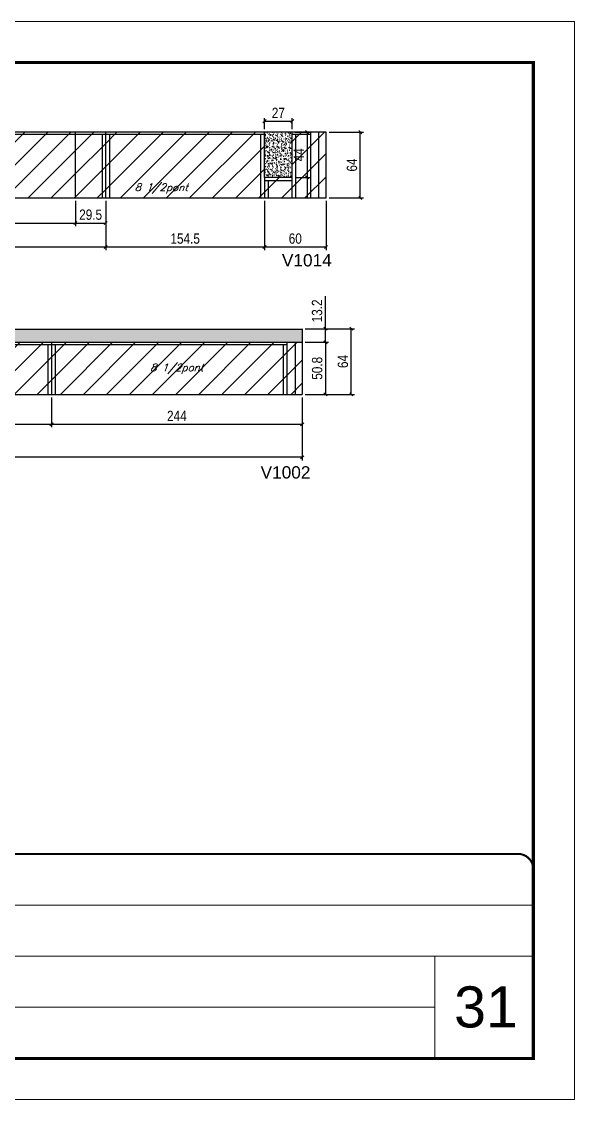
# Model space of a CAD drawing. Extents: x -20960 to -5926, y -2106 to 21915.
# Drawn here: x -8063 to -7525, y 12825 to 13875 of the extents above; entities that cross this region are included whole.
import ezdxf

# ---------------------------------------------------------------- set-up
doc = ezdxf.new("R2010")
doc.units = 0
doc.linetypes.add('CONTINUO', pattern=[0])
doc.linetypes.add('DASHED', pattern=[0.75, 0.5, -0.25])
for name, color, linetype in [('5', 5, 'Continuous'), ('COTA', 241, 'Continuous'), ('Painéis', 200, 'Continuous'), ('Reaproveitamento', 251, 'Continuous'), ('SARR_2.2x7', 40, 'Continuous'), ('SARR_3.5x7', 81, 'Continuous'), ('texto', 7, 'Continuous')]:
    doc.layers.add(name, color=color, linetype=linetype)
for name, color, linetype, lineweight in [('CARIMBO', 255, 'Continuous', 9), ('Folhas', 255, 'Continuous', 9), ('SARRAFO DE PRESSAO', 251, 'DASHED', 9)]:
    doc.layers.add(name, color=color, linetype=linetype, lineweight=lineweight)
doc.styles.add('ARIAL', font='arial.ttf')
doc.styles.add('COTA TECNICA', font='techl___.ttf', dxfattribs={"height": 10})
doc.styles.add('Romans', font='romans.shx')
doc.styles.get("Standard").update_dxf_attribs({"font": 'arial.ttf'})
doc.dimstyles.new('PAINEL', dxfattribs={"dimtxt": 10, "dimasz": 3, "dimexe": 3, "dimexo": 3, "dimgap": 3, "dimtad": 1, "dimdec": 1, "dimzin": 12, "dimdsep": 46, "dimtxsty": 'COTA TECNICA', "dimblk1": 'OBLIQUE', "dimblk2": 'OBLIQUE', "dimsah": 1, "dimcen": 0.9, "dimclrd": 4, "dimclre": 4, "dimclrt": 240, "dimadec": 1, "dimazin": 3, "dimtfac": 1, "dimtdec": 1, "dimtmove": 0, "dimatfit": 3, "dimfxl": 1, "dimtolj": 1, "dimtzin": 12, "dimarcsym": 0})
pattern_1 = [(45, (-147751.554, -8954.341), (-11.2253202, 11.2253202), [])]
pattern_2 = [(45, (-147729.083, -9023.352), (-11.2253202, 11.2253202), [])]

# ---------------------------------------------------------------- blocks, each defined once
blk = doc.blocks.new('9999999999')
at = {"color": 30, "linetype": 'CONTINUO'}
for p, q in [((98564.6, 34379.6), (99584, 34379.6)), ((98564.6, 34329.8), (99488, 34329.8)), ((99584, 34329.8), (99488, 34329.8)), ((99488, 34329.8), (99488, 34230.2)), ((98564.6, 34280), (99488, 34280))]:
    blk.add_line(p, q, dxfattribs=at)
at = {"color": 30, "linetype": 'CONTINUO', "const_width": 2}
blk.add_lwpolyline([(99584, 34230.2), (99584, 34414.4, 0.414214), (99569, 34429.4), (98229, 34429.4, 0.414214), (98214, 34414.4), (98214, 34245.2, 0.414214), (98229, 34230.2), (99584, 34230.2)], format="xyb", dxfattribs=at)
at = {"layer": 'Folhas'}
blk.add_lwpolyline([(98139, 34190.2), (99624, 34190.2), (99624, 35240.2), (98139, 35240.2)], close=True, dxfattribs=at)
at = {"layer": 'Folhas', "color": 30, "const_width": 3}
blk.add_lwpolyline([(98214, 34230.2), (99584, 34230.2), (99584, 35200.2), (98214, 35200.2)], close=True, dxfattribs=at)
blk = doc.blocks.new('_Oblique')
at = {"color": 0, "linetype": 'ByBlock', "lineweight": -2}
blk.add_line((-0.5, -0.5), (0.5, 0.5), dxfattribs=at)
blk = doc.blocks.new('*D7444')
at = {"layer": 'COTA', "color": 4, "linetype": 'ByBlock', "lineweight": -2, "transparency": 16777216}
for p, q in [((-7787, 13563), (-7764.3, 13563)), ((-7767.3, 13563), (-7767.3, 13512.2)), ((-7787, 13512.2), (-7764.3, 13512.2))]:
    blk.add_line(p, q, dxfattribs=at)
at = {"layer": 'Defpoints', "color": 0, "linetype": 'ByBlock', "transparency": 16777216}
for p in [(-7790, 13563), (-7790, 13512.2), (-7767.3, 13512.2)]:
    blk.add_point(p, dxfattribs=at)
at = {"layer": 'COTA', "color": 4, "linetype": 'ByBlock', "lineweight": -2, "transparency": 16777216, "xscale": 3, "yscale": 3, "zscale": 3}
for p, rotation in [((-7767.3, 13563), 90), ((-7767.3, 13512.2), 270)]:
    blk.add_blockref('_Oblique', p, dxfattribs=dict(at, rotation=rotation))
at = {"layer": 'COTA', "color": 240, "linetype": 'ByBlock', "transparency": 16777216, "insert": (-7775.4, 13537.6), "char_height": 10, "attachment_point": 5, "rotation": 90, "style": 'COTA TECNICA'}
blk.add_mtext('\\A1;50.8', dxfattribs=at)
blk = doc.blocks.new('*D7445')
at = {"layer": 'COTA', "color": 4, "linetype": 'ByBlock', "lineweight": -2, "transparency": 16777216}
for p, q in [((-7767.3, 13576.2), (-7767.3, 13607.9)), ((-7787, 13576.2), (-7764.3, 13576.2)), ((-7767.3, 13563), (-7767.3, 13576.2)), ((-7787, 13563), (-7764.3, 13563))]:
    blk.add_line(p, q, dxfattribs=at)
at = {"layer": 'Defpoints', "color": 0, "linetype": 'ByBlock', "transparency": 16777216}
for p in [(-7790, 13576.2), (-7790, 13563), (-7767.3, 13563)]:
    blk.add_point(p, dxfattribs=at)
at = {"layer": 'COTA', "color": 4, "linetype": 'ByBlock', "lineweight": -2, "transparency": 16777216, "xscale": 3, "yscale": 3, "zscale": 3}
for p, rotation in [((-7767.3, 13576.2), 90), ((-7767.3, 13563), 270)]:
    blk.add_blockref('_Oblique', p, dxfattribs=dict(at, rotation=rotation))
at = {"layer": 'COTA', "color": 240, "linetype": 'ByBlock', "transparency": 16777216, "insert": (-7775.5, 13593.5), "char_height": 10, "attachment_point": 5, "rotation": 90, "style": 'COTA TECNICA'}
blk.add_mtext('\\A1;13.2', dxfattribs=at)
blk = doc.blocks.new('*D7446')
at = {"layer": 'COTA', "color": 4, "linetype": 'ByBlock', "lineweight": -2, "transparency": 16777216}
for p, q in [((-8278, 13509.2), (-8278, 13480.1)), ((-8034, 13509.2), (-8034, 13480.1)), ((-8278, 13483.1), (-8034, 13483.1))]:
    blk.add_line(p, q, dxfattribs=at)
at = {"layer": 'Defpoints', "color": 0, "linetype": 'ByBlock', "transparency": 16777216}
for p in [(-8278, 13512.2), (-8034, 13512.2), (-8034, 13483.1)]:
    blk.add_point(p, dxfattribs=at)
at = {"layer": 'COTA', "color": 4, "linetype": 'ByBlock', "lineweight": -2, "transparency": 16777216, "xscale": 3, "yscale": 3, "zscale": 3, "rotation": 180}
blk.add_blockref('_Oblique', (-8278, 13483.1), dxfattribs=at)
at = {"layer": 'COTA', "color": 4, "linetype": 'ByBlock', "lineweight": -2, "transparency": 16777216, "xscale": 3, "yscale": 3, "zscale": 3}
blk.add_blockref('_Oblique', (-8034, 13483.1), dxfattribs=at)
at = {"layer": 'COTA', "color": 240, "linetype": 'ByBlock', "transparency": 16777216, "insert": (-8156, 13491.2), "char_height": 10, "attachment_point": 5, "style": 'COTA TECNICA'}
blk.add_mtext('\\A1;244', dxfattribs=at)
blk = doc.blocks.new('*D7447')
at = {"layer": 'COTA', "color": 4, "linetype": 'ByBlock', "lineweight": -2, "transparency": 16777216}
for p, q in [((-8034, 13509.2), (-8034, 13480.1)), ((-7790, 13509.2), (-7790, 13480.1)), ((-8034, 13483.1), (-7790, 13483.1))]:
    blk.add_line(p, q, dxfattribs=at)
at = {"layer": 'Defpoints', "color": 0, "linetype": 'ByBlock', "transparency": 16777216}
for p in [(-8034, 13512.2), (-7790, 13512.2), (-7790, 13483.1)]:
    blk.add_point(p, dxfattribs=at)
at = {"layer": 'COTA', "color": 4, "linetype": 'ByBlock', "lineweight": -2, "transparency": 16777216, "xscale": 3, "yscale": 3, "zscale": 3, "rotation": 180}
blk.add_blockref('_Oblique', (-8034, 13483.1), dxfattribs=at)
at = {"layer": 'COTA', "color": 4, "linetype": 'ByBlock', "lineweight": -2, "transparency": 16777216, "xscale": 3, "yscale": 3, "zscale": 3}
blk.add_blockref('_Oblique', (-7790, 13483.1), dxfattribs=at)
at = {"layer": 'COTA', "color": 240, "linetype": 'ByBlock', "transparency": 16777216, "insert": (-7912, 13491.2), "char_height": 10, "attachment_point": 5, "style": 'COTA TECNICA'}
blk.add_mtext('\\A1;244', dxfattribs=at)
blk = doc.blocks.new('*D7448')
at = {"layer": 'COTA', "color": 4, "linetype": 'ByBlock', "lineweight": -2, "transparency": 16777216}
for p, q in [((-7787, 13576.2), (-7739.2, 13576.2)), ((-7742.2, 13512.2), (-7742.2, 13576.2)), ((-7787, 13512.2), (-7739.2, 13512.2))]:
    blk.add_line(p, q, dxfattribs=at)
at = {"layer": 'Defpoints', "color": 0, "linetype": 'ByBlock', "transparency": 16777216}
for p in [(-7790, 13576.2), (-7742.2, 13576.2), (-7790, 13512.2)]:
    blk.add_point(p, dxfattribs=at)
at = {"layer": 'COTA', "color": 4, "linetype": 'ByBlock', "lineweight": -2, "transparency": 16777216, "xscale": 3, "yscale": 3, "zscale": 3}
for p, rotation in [((-7742.2, 13576.2), 90), ((-7742.2, 13512.2), 270)]:
    blk.add_blockref('_Oblique', p, dxfattribs=dict(at, rotation=rotation))
at = {"layer": 'COTA', "color": 240, "linetype": 'ByBlock', "transparency": 16777216, "insert": (-7750.3, 13544.2), "char_height": 10, "attachment_point": 5, "rotation": 90, "style": 'COTA TECNICA'}
blk.add_mtext('\\A1;64', dxfattribs=at)
blk = doc.blocks.new('*D7449')
at = {"layer": 'COTA', "color": 4, "linetype": 'ByBlock', "lineweight": -2, "transparency": 16777216}
for p, q in [((-8227.7, 13700.6), (-8227.7, 13676.1)), ((-8010.7, 13700.6), (-8010.7, 13676.1)), ((-8227.7, 13679.1), (-8010.7, 13679.1))]:
    blk.add_line(p, q, dxfattribs=at)
at = {"layer": 'Defpoints', "color": 0, "linetype": 'ByBlock', "transparency": 16777216}
for p in [(-8227.7, 13703.6), (-8010.7, 13703.6), (-8010.7, 13679.1)]:
    blk.add_point(p, dxfattribs=at)
at = {"layer": 'COTA', "color": 4, "linetype": 'ByBlock', "lineweight": -2, "transparency": 16777216, "xscale": 3, "yscale": 3, "zscale": 3, "rotation": 180}
blk.add_blockref('_Oblique', (-8227.7, 13679.1), dxfattribs=at)
at = {"layer": 'COTA', "color": 4, "linetype": 'ByBlock', "lineweight": -2, "transparency": 16777216, "xscale": 3, "yscale": 3, "zscale": 3}
blk.add_blockref('_Oblique', (-8010.7, 13679.1), dxfattribs=at)
at = {"layer": 'COTA', "color": 240, "linetype": 'ByBlock', "transparency": 16777216, "insert": (-8119.2, 13687.2), "char_height": 10, "attachment_point": 5, "style": 'COTA TECNICA'}
blk.add_mtext('\\A1;217', dxfattribs=at)
blk = doc.blocks.new('*D7450')
at = {"layer": 'COTA', "color": 4, "linetype": 'ByBlock', "lineweight": -2, "transparency": 16777216}
for p, q in [((-8010.7, 13700.6), (-8010.7, 13676.1)), ((-7981.2, 13700.6), (-7981.2, 13676.1)), ((-8010.7, 13679.1), (-7981.2, 13679.1))]:
    blk.add_line(p, q, dxfattribs=at)
at = {"layer": 'Defpoints', "color": 0, "linetype": 'ByBlock', "transparency": 16777216}
for p in [(-8010.7, 13703.6), (-7981.2, 13703.6), (-7981.2, 13679.1)]:
    blk.add_point(p, dxfattribs=at)
at = {"layer": 'COTA', "color": 4, "linetype": 'ByBlock', "lineweight": -2, "transparency": 16777216, "xscale": 3, "yscale": 3, "zscale": 3, "rotation": 180}
blk.add_blockref('_Oblique', (-8010.7, 13679.1), dxfattribs=at)
at = {"layer": 'COTA', "color": 4, "linetype": 'ByBlock', "lineweight": -2, "transparency": 16777216, "xscale": 3, "yscale": 3, "zscale": 3}
blk.add_blockref('_Oblique', (-7981.2, 13679.1), dxfattribs=at)
at = {"layer": 'COTA', "color": 240, "linetype": 'ByBlock', "transparency": 16777216, "insert": (-7995.9, 13687.2), "char_height": 10, "attachment_point": 5, "style": 'COTA TECNICA'}
blk.add_mtext('\\A1;29.5', dxfattribs=at)
blk = doc.blocks.new('*D7451')
at = {"layer": 'COTA', "color": 4, "linetype": 'ByBlock', "lineweight": -2, "transparency": 16777216}
for p, q in [((-7981.2, 13700.6), (-7981.2, 13652.8)), ((-7826.7, 13700.6), (-7826.7, 13652.8)), ((-7981.2, 13655.8), (-7826.7, 13655.8))]:
    blk.add_line(p, q, dxfattribs=at)
at = {"layer": 'Defpoints', "color": 0, "linetype": 'ByBlock', "transparency": 16777216}
for p in [(-7981.2, 13703.6), (-7826.7, 13703.6), (-7826.7, 13655.8)]:
    blk.add_point(p, dxfattribs=at)
at = {"layer": 'COTA', "color": 4, "linetype": 'ByBlock', "lineweight": -2, "transparency": 16777216, "xscale": 3, "yscale": 3, "zscale": 3, "rotation": 180}
blk.add_blockref('_Oblique', (-7981.2, 13655.8), dxfattribs=at)
at = {"layer": 'COTA', "color": 4, "linetype": 'ByBlock', "lineweight": -2, "transparency": 16777216, "xscale": 3, "yscale": 3, "zscale": 3}
blk.add_blockref('_Oblique', (-7826.7, 13655.8), dxfattribs=at)
at = {"layer": 'COTA', "color": 240, "linetype": 'ByBlock', "transparency": 16777216, "insert": (-7903.9, 13663.9), "char_height": 10, "attachment_point": 5, "style": 'COTA TECNICA'}
blk.add_mtext('\\A1;154.5', dxfattribs=at)
blk = doc.blocks.new('*D7452')
at = {"layer": 'COTA', "color": 4, "linetype": 'ByBlock', "lineweight": -2, "transparency": 16777216}
for p, q in [((-8227.7, 13700.6), (-8227.7, 13652.8)), ((-7981.2, 13700.6), (-7981.2, 13652.8)), ((-8227.7, 13655.8), (-7981.2, 13655.8))]:
    blk.add_line(p, q, dxfattribs=at)
at = {"layer": 'Defpoints', "color": 0, "linetype": 'ByBlock', "transparency": 16777216}
for p in [(-8227.7, 13703.6), (-7981.2, 13703.6), (-7981.2, 13655.8)]:
    blk.add_point(p, dxfattribs=at)
at = {"layer": 'COTA', "color": 4, "linetype": 'ByBlock', "lineweight": -2, "transparency": 16777216, "xscale": 3, "yscale": 3, "zscale": 3, "rotation": 180}
blk.add_blockref('_Oblique', (-8227.7, 13655.8), dxfattribs=at)
at = {"layer": 'COTA', "color": 4, "linetype": 'ByBlock', "lineweight": -2, "transparency": 16777216, "xscale": 3, "yscale": 3, "zscale": 3}
blk.add_blockref('_Oblique', (-7981.2, 13655.8), dxfattribs=at)
at = {"layer": 'COTA', "color": 240, "linetype": 'ByBlock', "transparency": 16777216, "insert": (-8104.4, 13663.9), "char_height": 10, "attachment_point": 5, "style": 'COTA TECNICA'}
blk.add_mtext('\\A1;246.5', dxfattribs=at)
blk = doc.blocks.new('*D7498')
at = {"layer": 'COTA', "color": 4, "lineweight": -2, "transparency": 16777216}
for p, q in [((-7763.7, 13767.6), (-7730.4, 13767.6)), ((-7733.4, 13703.6), (-7733.4, 13767.6)), ((-7763.7, 13703.6), (-7730.4, 13703.6))]:
    blk.add_line(p, q, dxfattribs=at)
at = {"layer": 'Defpoints', "color": 0, "transparency": 16777216}
for p in [(-7766.7, 13767.6), (-7733.4, 13767.6), (-7766.7, 13703.6)]:
    blk.add_point(p, dxfattribs=at)
at = {"layer": 'COTA', "color": 4, "lineweight": -2, "transparency": 16777216, "xscale": 3, "yscale": 3, "zscale": 3}
for p, rotation in [((-7733.4, 13767.6), 90), ((-7733.4, 13703.6), 270)]:
    blk.add_blockref('_Oblique', p, dxfattribs=dict(at, rotation=rotation))
at = {"layer": 'COTA', "color": 240, "transparency": 16777216, "insert": (-7741.5, 13735.6), "char_height": 10, "attachment_point": 5, "rotation": 90, "style": 'COTA TECNICA'}
blk.add_mtext('\\A1;64', dxfattribs=at)
blk = doc.blocks.new('*D7499')
at = {"layer": 'COTA', "color": 4, "lineweight": -2, "ltscale": 25, "transparency": 16777216}
for p, q in [((-8524, 13509.2), (-8524, 13447.9)), ((-7790, 13509.2), (-7790, 13447.9)), ((-7790, 13450.9), (-8524, 13450.9))]:
    blk.add_line(p, q, dxfattribs=at)
at = {"layer": 'Defpoints', "color": 0, "ltscale": 25, "transparency": 16777216}
for p in [(-8524, 13512.2), (-7790, 13512.2), (-8524, 13450.9)]:
    blk.add_point(p, dxfattribs=at)
at = {"layer": 'COTA', "color": 4, "lineweight": -2, "ltscale": 25, "transparency": 16777216, "xscale": 3, "yscale": 3, "zscale": 3, "rotation": 180}
blk.add_blockref('_Oblique', (-8524, 13450.9), dxfattribs=at)
at = {"layer": 'COTA', "color": 4, "lineweight": -2, "ltscale": 25, "transparency": 16777216, "xscale": 3, "yscale": 3, "zscale": 3}
blk.add_blockref('_Oblique', (-7790, 13450.9), dxfattribs=at)
at = {"layer": 'COTA', "color": 240, "ltscale": 25, "transparency": 16777216, "insert": (-8157, 13459.2), "char_height": 10, "attachment_point": 5, "style": 'COTA TECNICA'}
blk.add_mtext('\\A1;734', dxfattribs=at)
blk = doc.blocks.new('*D7502')
at = {"layer": 'COTA', "color": 4, "lineweight": -2, "ltscale": 25, "transparency": 16777216}
for p, q in [((-7826.7, 13700.6), (-7826.7, 13652.8)), ((-7766.7, 13700.6), (-7766.7, 13652.8)), ((-7826.7, 13655.8), (-7766.7, 13655.8))]:
    blk.add_line(p, q, dxfattribs=at)
at = {"layer": 'Defpoints', "color": 0, "ltscale": 25, "transparency": 16777216}
for p in [(-7826.7, 13703.6), (-7766.7, 13703.6), (-7766.7, 13655.8)]:
    blk.add_point(p, dxfattribs=at)
at = {"layer": 'COTA', "color": 4, "lineweight": -2, "ltscale": 25, "transparency": 16777216, "xscale": 3, "yscale": 3, "zscale": 3, "rotation": 180}
blk.add_blockref('_Oblique', (-7826.7, 13655.8), dxfattribs=at)
at = {"layer": 'COTA', "color": 4, "lineweight": -2, "ltscale": 25, "transparency": 16777216, "xscale": 3, "yscale": 3, "zscale": 3}
blk.add_blockref('_Oblique', (-7766.7, 13655.8), dxfattribs=at)
at = {"layer": 'COTA', "color": 240, "ltscale": 25, "transparency": 16777216, "insert": (-7796.7, 13663.9), "char_height": 10, "attachment_point": 5, "style": 'COTA TECNICA'}
blk.add_mtext('\\A1;60', dxfattribs=at)
blk = doc.blocks.new('*D7503')
at = {"layer": 'COTA', "color": 4, "lineweight": -2, "ltscale": 25, "transparency": 16777216}
for p, q in [((-7796.7, 13767.6), (-7782.2, 13767.6)), ((-7785.2, 13767.6), (-7785.2, 13723.6)), ((-7796.7, 13723.6), (-7782.2, 13723.6))]:
    blk.add_line(p, q, dxfattribs=at)
at = {"layer": 'Defpoints', "color": 0, "ltscale": 25, "transparency": 16777216}
for p in [(-7799.7, 13767.6), (-7799.7, 13723.6), (-7785.2, 13723.6)]:
    blk.add_point(p, dxfattribs=at)
at = {"layer": 'COTA', "color": 4, "lineweight": -2, "ltscale": 25, "transparency": 16777216, "xscale": 3, "yscale": 3, "zscale": 3}
for p, rotation in [((-7785.2, 13767.6), 90), ((-7785.2, 13723.6), 270)]:
    blk.add_blockref('_Oblique', p, dxfattribs=dict(at, rotation=rotation))
at = {"layer": 'COTA', "color": 240, "ltscale": 25, "transparency": 16777216, "insert": (-7793.2, 13745.6), "char_height": 10, "attachment_point": 5, "rotation": 90, "style": 'COTA TECNICA'}
blk.add_mtext('\\A1;44', dxfattribs=at)
blk = doc.blocks.new('*D7504')
at = {"layer": 'COTA', "color": 4, "lineweight": -2, "ltscale": 25, "transparency": 16777216}
for p, q in [((-7826.7, 13770.6), (-7826.7, 13781.3)), ((-7826.7, 13778.3), (-7799.7, 13778.3)), ((-7799.7, 13770.6), (-7799.7, 13781.3))]:
    blk.add_line(p, q, dxfattribs=at)
at = {"layer": 'Defpoints', "color": 0, "ltscale": 25, "transparency": 16777216}
for p in [(-7799.7, 13778.3), (-7826.7, 13767.6), (-7799.7, 13767.6)]:
    blk.add_point(p, dxfattribs=at)
at = {"layer": 'COTA', "color": 4, "lineweight": -2, "ltscale": 25, "transparency": 16777216, "xscale": 3, "yscale": 3, "zscale": 3, "rotation": 180}
blk.add_blockref('_Oblique', (-7826.7, 13778.3), dxfattribs=at)
at = {"layer": 'COTA', "color": 4, "lineweight": -2, "ltscale": 25, "transparency": 16777216, "xscale": 3, "yscale": 3, "zscale": 3}
blk.add_blockref('_Oblique', (-7799.7, 13778.3), dxfattribs=at)
at = {"layer": 'COTA', "color": 240, "ltscale": 25, "transparency": 16777216, "insert": (-7813.2, 13786.4), "char_height": 10, "attachment_point": 5, "style": 'COTA TECNICA'}
blk.add_mtext('\\A1;27', dxfattribs=at)

msp = doc.modelspace()

# ---------------------------------------------------------------- hatches: boundary and pattern name
at = {"layer": 'COTA', "ltscale": 25}
h = msp.add_hatch(dxfattribs=at)
h.set_pattern_fill('AR-CONC', color=256, scale=0.03)
h.set_pattern_definition([(50, (-149364.0833, -9023.352), (5.46554007, -0.47817257), [0.5715, -6.2865]), (355, (-149364.083, -9023.352), (-1.05730264, 5.73170536), [0.4572, -5.02921753]), (100.4514447, (-149363.628, -9023.3917), (4.40823741, 5.25353256), [0.48570026, -5.34270734]), (46.1842, (-149364.083, -9021.828), (8.13237123, -1.26126984), [0.85725, -9.42975]), (96.6355576, (-149363.4056, -9021.933), (7.122124, 7.42278374), [0.7285507, -8.01406824]), (351.184151, (-149364.083, -9021.828), (7.122124, 7.42278374), [0.685799, -7.54379196]), (21, (-149363.3213, -9022.209), (4.54843174, -3.06795595), [0.5715, -6.2865]), (326, (-149363.321, -9022.209), (1.85406085, 5.52563898), [0.4572, -5.0292]), (71.451445, (-149362.942, -9022.4645), (6.40249258, 2.45768307), [0.48570026, -5.34269813]), (37.5, (-149364.0833, -9023.3518), (0.092658098, 2.536651166), [0, -4.96824, 0, -5.1054, 0, -5.04825]), (7.5, (-149364.0833, -9023.3518), (2.004589875, 3.005417245), [0, -2.91084, 0, -4.85394, 0, -1.92405]), (327.5, (-149365.7825, -9023.3518), (4.067717855, -0.17186232), [0, -1.905, 0, -5.9436, 0, -7.8867]), (317.5, (-149366.5445, -9023.352), (4.44387544, 0.76279473), [0, -2.4765, 0, -3.94716, 0, -5.6007])])
h.paths.add_polyline_path([(-7799.67, 13767.6), (-7826.67, 13767.6), (-7826.67, 13723.6), (-7799.67, 13723.6)])
at = {"layer": 'COTA', "linetype": 'ByBlock'}
h = msp.add_hatch(dxfattribs=at)
h.set_pattern_fill('AR-CONC', color=256, scale=0.03)
h.set_pattern_definition([(50, (-149347.7686, -16012.7033), (5.46554007, -0.47817257), [0.5715, -6.2865]), (355, (-149347.7686, -16012.7033), (-1.05730264, 5.73170536), [0.4572, -5.02921753]), (100.4514447, (-149347.313, -16012.743), (4.40823741, 5.25353256), [0.48570026, -5.34270734]), (46.1842, (-149347.7686, -16011.179), (8.13237123, -1.26126984), [0.85725, -9.42975]), (96.6355576, (-149347.091, -16011.284), (7.122124, 7.42278374), [0.7285507, -8.01406824]), (351.184151, (-149347.7686, -16011.179), (7.122124, 7.42278374), [0.685799, -7.54379196]), (21, (-149347.0066, -16011.5603), (4.54843174, -3.06795595), [0.5715, -6.2865]), (326, (-149347.0066, -16011.5603), (1.85406085, 5.52563898), [0.4572, -5.0292]), (71.451445, (-149346.6275, -16011.816), (6.40249258, 2.45768307), [0.48570026, -5.34269813]), (37.5, (-149347.7686, -16012.7033), (0.092658098, 2.536651166), [0, -4.96824, 0, -5.1054, 0, -5.04825]), (7.5, (-149347.7686, -16012.7033), (2.004589875, 3.005417245), [0, -2.91084, 0, -4.85394, 0, -1.92405]), (327.5, (-149349.4678, -16012.7033), (4.067717855, -0.17186232), [0, -1.905, 0, -5.9436, 0, -7.8867]), (317.5, (-149350.23, -16012.7033), (4.44387544, 0.76279473), [0, -2.4765, 0, -3.94716, 0, -5.6007])])
h.paths.add_polyline_path([(-7789.97, 13562.96), (-7789.97, 13575.64), (-8523.97, 13575.64), (-8523.97, 13562.96)])
at = {"layer": 'Reaproveitamento', "ltscale": 25}
h = msp.add_hatch(dxfattribs=at)
h.set_pattern_fill('ANSI31', color=256, scale=5)
h.set_pattern_definition(pattern_2)
h.paths.add_polyline_path([(-8010.67, 13703.6), (-8010.67, 13767.6), (-8227.67, 13767.6), (-8227.67, 13703.6)])
h.paths.add_polyline_path([(-8159.21, 13705.49), (-8097.73, 13705.49), (-8092.73, 13720.01), (-8154.21, 13720.01)], flags=24)
h = msp.add_hatch(dxfattribs=at)
h.set_pattern_fill('ANSI31', color=256, scale=5)
h.set_pattern_definition(pattern_2)
h.paths.add_polyline_path([(-7981.17, 13767.6), (-8010.67, 13767.6), (-8010.67, 13703.6), (-7981.17, 13703.6)])
h = msp.add_hatch(dxfattribs=at)
h.set_pattern_fill('ANSI31', color=256, scale=5)
h.set_pattern_definition(pattern_2)
h.paths.add_polyline_path([(-7826.67, 13703.6), (-7826.67, 13723.6), (-7826.67, 13767.6), (-7981.17, 13767.6), (-7981.17, 13703.6)])
h = msp.add_hatch(dxfattribs=at)
h.set_pattern_fill('ANSI31', color=256, scale=5)
h.set_pattern_definition(pattern_2)
h.paths.add_polyline_path([(-7766.67, 13703.6), (-7766.67, 13767.6), (-7799.67, 13767.6), (-7799.67, 13723.6), (-7826.67, 13723.6), (-7826.67, 13703.6)])
h = msp.add_hatch(dxfattribs=at)
h.set_pattern_fill('ANSI31', color=256, scale=5)
h.set_pattern_definition(pattern_1)
h.paths.add_polyline_path([(-8277.97, 13562.96), (-8277.97, 13512.16), (-8033.97, 13512.16), (-8033.97, 13562.96)])
h.paths.add_polyline_path([(-8188, 13529.89), (-8126.52, 13529.89), (-8121.52, 13544.42), (-8183, 13544.42)], flags=24)
h = msp.add_hatch(dxfattribs=at)
h.set_pattern_fill('ANSI31', color=256, scale=5)
h.set_pattern_definition(pattern_1)
h.paths.add_polyline_path([(-8033.97, 13562.96), (-8033.97, 13512.16), (-7789.97, 13512.16), (-7789.97, 13562.96)])
h.paths.add_polyline_path([(-7945.11, 13529.89), (-7883.63, 13529.89), (-7878.63, 13544.42), (-7940.11, 13544.42)], flags=24)

# ---------------------------------------------------------------- linework, layer by layer
at = {"layer": 'COTA', "ltscale": 25}
msp.add_line((-7799.67, 13767.6), (-7826.67, 13767.6), dxfattribs=at)
at = {"layer": 'COTA', "linetype": 'ByBlock'}
for p, q in [((-8523.97, 13575.64), (-7789.97, 13575.64)), ((-7789.97, 13576.16), (-7789.97, 13562.96))]:
    msp.add_line(p, q, dxfattribs=at)
at = {"layer": 'Painéis', "linetype": 'ByBlock'}
for p, q in [((-7826.67, 13767.6), (-8227.67, 13767.6)), ((-8010.67, 13703.6), (-8010.67, 13767.6)), ((-7981.17, 13703.6), (-7981.17, 13767.6)), ((-7826.67, 13723.6), (-7826.67, 13767.6)), ((-7799.67, 13723.6), (-7799.67, 13767.6)), ((-7766.67, 13767.6), (-7799.67, 13767.6)), ((-7766.67, 13703.6), (-7766.67, 13767.6)), ((-7766.67, 13751.4), (-7766.67, 13751.4)), ((-7799.67, 13723.6), (-7826.67, 13723.6)), ((-8227.67, 13703.6), (-7766.67, 13703.6)), ((-8523.97, 13562.96), (-7789.97, 13562.96)), ((-8033.97, 13562.96), (-8033.97, 13512.16)), ((-7789.97, 13562.96), (-7789.97, 13512.16)), ((-8523.97, 13512.16), (-7789.97, 13512.16))]:
    msp.add_line(p, q, dxfattribs=at)
at = {"layer": 'Painéis', "ltscale": 25}
msp.add_line((-7826.67, 13723.6), (-7826.67, 13703.6), dxfattribs=at)
at = {"layer": 'SARR_2.2x7', "linetype": 'Continuous'}
for p, q in [((-7773.67, 13703.6), (-7773.67, 13767.6)), ((-7826.67, 13765.4), (-8212.67, 13765.4)), ((-7781.67, 13765.4), (-7799.67, 13765.4)), ((-7799.67, 13720.1), (-7826.67, 13720.1)), ((-8508.97, 13560.76), (-7804.97, 13560.76)), ((-7796.97, 13562.96), (-7796.97, 13512.16))]:
    msp.add_line(p, q, dxfattribs=at)
at = {"layer": 'SARR_3.5x7'}
for p, q in [((-7781.67, 13703.6), (-7781.67, 13767.6)), ((-7984.67, 13765.4), (-7984.67, 13703.6)), ((-7977.67, 13765.4), (-7977.67, 13703.6)), ((-7830.17, 13703.6), (-7830.17, 13765.4)), ((-7799.67, 13703.6), (-7799.67, 13765.4)), ((-7796.17, 13703.6), (-7796.17, 13765.4)), ((-7785.17, 13765.4), (-7785.17, 13703.6)), ((-7823.17, 13720.1), (-7823.17, 13703.6)), ((-8037.47, 13560.76), (-8037.47, 13512.16)), ((-8030.47, 13560.76), (-8030.47, 13512.16)), ((-7808.47, 13560.76), (-7808.47, 13512.16)), ((-7804.97, 13562.96), (-7804.97, 13512.16))]:
    msp.add_line(p, q, dxfattribs=at)

# ---------------------------------------------------------------- block references
at = {"layer": 'SARRAFO DE PRESSAO', "color": 6, "linetype": 'ByBlock'}
msp.add_blockref('9999999999', (-107148.98, -21364.84), dxfattribs=at)

# ---------------------------------------------------------------- texts
at = {"layer": '5', "linetype": 'Continuous'}
for s, p in [('V1014', (-7809.72, 13636.84)), ('V1002', (-7830.44, 13430.22))]:
    msp.add_text(s, height=12, rotation=359.99996, dxfattribs=at).set_placement(p)
at = {"layer": 'CARIMBO', "style": 'ARIAL'}
msp.add_text('31', height=40, dxfattribs=at).set_placement((-7642.14, 12895.51))
at = {"layer": 'texto', "color": 2, "char_height": 7.2737, "attachment_point": 5, "style": 'Romans'}
for insert in [(-7927.16, 13712.75), (-7912.04, 13537.16)]:
    msp.add_mtext('{\\Q19;\\C256;8 1/2pont}', dxfattribs=dict(at, insert=insert))

# ---------------------------------------------------------------- dimensions: what is measured, and where the dimension line sits
at = {"layer": 'COTA', "ltscale": 25}
for base, p1, p2, picture, middle in [((-7799.67, 13778.33), (-7826.67, 13767.6), (-7799.67, 13767.6), '*D7504', (-7813.17, 13786.4)), ((-7766.67, 13655.83), (-7826.67, 13703.6), (-7766.67, 13703.6), '*D7502', (-7796.67, 13663.93)), ((-8523.97, 13450.94), (-7789.97, 13512.16), (-8523.97, 13512.16), '*D7499', (-8156.97, 13459.16))]:
    dim = msp.add_linear_dim(base=base, p1=p1, p2=p2, dimstyle='PAINEL', dxfattribs=at)
    dim.commit()
    dim.dimension.update_dxf_attribs({"geometry": picture, "text_midpoint": middle})
dim = msp.add_linear_dim(base=(-7785.17, 13723.6), p1=(-7799.67, 13767.6), p2=(-7799.67, 13723.6), angle=90, dimstyle='PAINEL', dxfattribs=at)
dim.commit()
dim.dimension.update_dxf_attribs({"geometry": '*D7503', "text_midpoint": (-7793.25, 13745.6)})
at = {"layer": 'COTA'}
dim = msp.add_linear_dim(base=(-7733.41, 13767.6), p1=(-7766.67, 13703.6), p2=(-7766.67, 13767.6), angle=90, dimstyle='PAINEL', dxfattribs=at)
dim.commit()
dim.dimension.update_dxf_attribs({"geometry": '*D7498', "text_midpoint": (-7741.51, 13735.6)})
at = {"layer": 'COTA', "linetype": 'ByBlock'}
for base, p2, picture, middle in [((-8010.67, 13679.1), (-8010.67, 13703.6), '*D7449', (-8119.17, 13687.18)), ((-7981.17, 13655.83), (-7981.17, 13703.6), '*D7452', (-8104.42, 13663.94))]:
    dim = msp.add_linear_dim(base=base, p1=(-8227.67, 13703.6), p2=p2, dimstyle='PAINEL', dxfattribs=at)
    dim.commit()
    dim.dimension.update_dxf_attribs({"geometry": picture, "text_midpoint": middle})
dim = msp.add_linear_dim(base=(-7981.17, 13679.1), p1=(-8010.67, 13703.6), p2=(-7981.17, 13703.6), dimstyle='PAINEL', override={"dimtmove": 1}, dxfattribs=at)
dim.commit()
dim.dimension.update_dxf_attribs({"geometry": '*D7450', "text_midpoint": (-7995.92, 13679.1), "dimtype": 160})
for base, p1, p2, picture, middle in [((-7826.67, 13655.83), (-7981.17, 13703.6), (-7826.67, 13703.6), '*D7451', (-7903.92, 13663.94)), ((-8033.97, 13483.1), (-8277.97, 13512.16), (-8033.97, 13512.16), '*D7446', (-8155.97, 13491.17)), ((-7789.97, 13483.1), (-8033.97, 13512.16), (-7789.97, 13512.16), '*D7447', (-7911.97, 13491.17))]:
    dim = msp.add_linear_dim(base=base, p1=p1, p2=p2, dimstyle='PAINEL', override={"dimtmove": 1}, dxfattribs=at)
    dim.commit()
    dim.dimension.update_dxf_attribs({"geometry": picture, "text_midpoint": middle})
for base, p1, p2, picture, middle in [((-7767.28, 13562.96), (-7789.97, 13576.16), (-7789.97, 13562.96), '*D7445', (-7767.28, 13593.52)), ((-7767.28, 13512.16), (-7789.97, 13562.96), (-7789.97, 13512.16), '*D7444', (-7767.28, 13537.56))]:
    dim = msp.add_linear_dim(base=base, p1=p1, p2=p2, angle=90, dimstyle='PAINEL', dxfattribs=at)
    dim.commit()
    dim.dimension.update_dxf_attribs({"geometry": picture, "text_midpoint": middle, "dimtype": 160})
dim = msp.add_linear_dim(base=(-7742.24, 13576.16), p1=(-7789.97, 13512.16), p2=(-7789.97, 13576.16), angle=90, dimstyle='PAINEL', dxfattribs=at)
dim.commit()
dim.dimension.update_dxf_attribs({"geometry": '*D7448', "text_midpoint": (-7750.35, 13544.16)})

doc.saveas('drawing.dxf')
